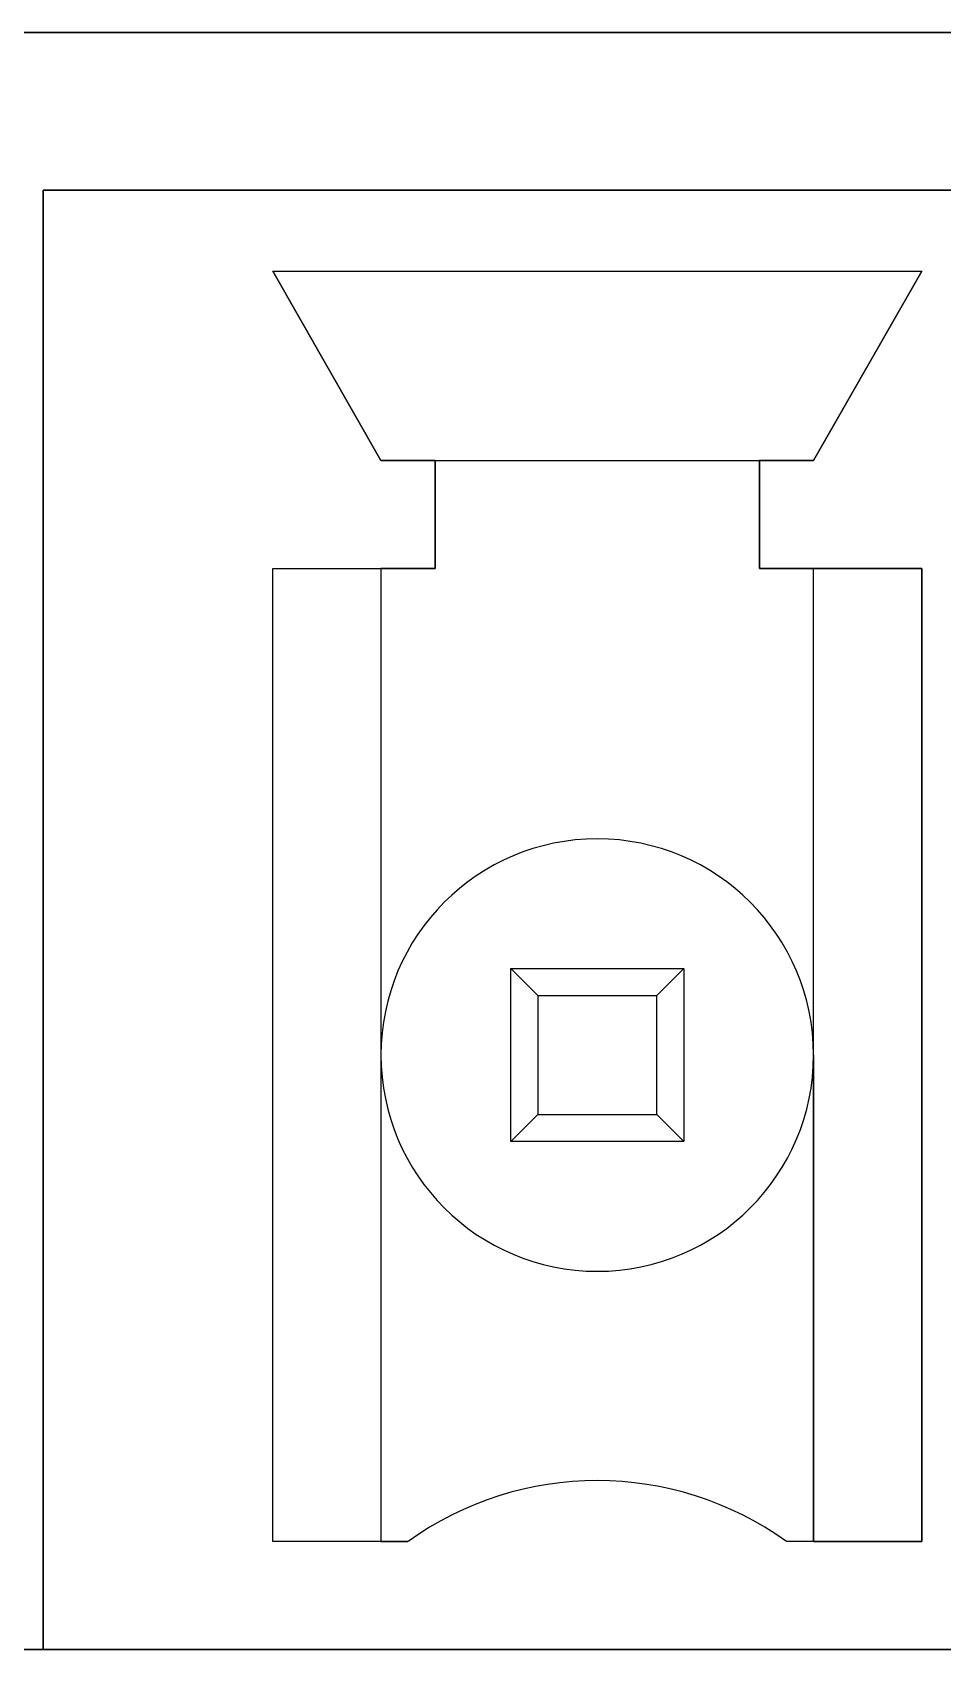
# Model space of a CAD drawing. Header units: millimetres. Extents: x -58 to 58, y -6 to 23.
# Drawn here: x 10.37 to 14.65, y 6.7 to 14.3 of the extents above; entities that cross this region are included whole.
import ezdxf

# ---------------------------------------------------------------- set-up
doc = ezdxf.new("R2010")
doc.units = ezdxf.units.MM
doc.header["$MEASUREMENT"] = 0
doc.layers.add('CL57_ASM', color=7, linetype='CONTINUOUS')

msp = doc.modelspace()

# ---------------------------------------------------------------- linework, layer by layer
at = {"layer": 'CL57_ASM'}
for p, q in [((42.2, 14.3, -1), (-43.8, 14.3, -1)), ((-43.8, 14.3), (42.2, 14.3)), ((-43.8, 14.3), (42.2, 14.3)), ((42.2, 14.3, -1), (-43.8, 14.3, -1)), ((42.2, 14.3, -1), (-43.8, 14.3, -1)), ((-43.8, 14.3), (42.2, 14.3)), ((-43.8, 14.3), (42.2, 14.3)), ((42.2, 14.3, -1), (-43.8, 14.3, -1)), ((42.2, 14.3, -1), (-43.8, 14.3, -1)), ((-43.8, 14.3), (42.2, 14.3)), ((-43.8, 14.3), (42.2, 14.3)), ((42.2, 14.3, -1), (-43.8, 14.3, -1)), ((42.2, 13.558), (10.421, 13.558)), ((10.421, 13.558), (10.421, 6.7)), ((10.421, 13.558, -9.144), (42.298, 13.558, -9.144)), ((10.421, 6.7, -9.144), (10.421, 13.558, -9.144)), ((10.421, 13.558, -9.144), (42.298, 13.558, -9.144)), ((10.421, 13.558), (10.421, 13.558, -9.144)), ((42.2, 13.558), (10.421, 13.558)), ((10.421, 6.7, -9.144), (10.421, 13.558, -9.144)), ((10.421, 13.558), (10.421, 13.558, -9.144)), ((10.421, 13.558), (10.421, 6.7)), ((42.2, 13.558), (10.421, 13.558)), ((10.421, 13.558), (10.421, 6.7)), ((10.421, 13.558, -9.144), (42.298, 13.558, -9.144)), ((10.421, 6.7, -9.144), (10.421, 13.558, -9.144)), ((10.421, 13.558, -9.144), (42.298, 13.558, -9.144)), ((10.421, 13.558), (10.421, 13.558, -9.144)), ((42.2, 13.558), (10.421, 13.558)), ((10.421, 6.7, -9.144), (10.421, 13.558, -9.144)), ((10.421, 13.558), (10.421, 13.558, -9.144)), ((10.421, 13.558), (10.421, 6.7)), ((42.2, 13.558), (10.421, 13.558)), ((10.421, 13.558), (10.421, 6.7)), ((10.421, 13.558, -9.144), (42.298, 13.558, -9.144)), ((10.421, 6.7, -9.144), (10.421, 13.558, -9.144)), ((10.421, 13.558, -9.144), (42.298, 13.558, -9.144)), ((10.421, 13.558), (10.421, 13.558, -9.144)), ((42.2, 13.558), (10.421, 13.558)), ((10.421, 6.7, -9.144), (10.421, 13.558, -9.144)), ((10.421, 13.558), (10.421, 13.558, -9.144)), ((10.421, 13.558), (10.421, 6.7)), ((11.5005, 13.177), (12.0085, 12.288)), ((11.5005, 13.177), (14.5485, 13.177)), ((11.5005, 13.177, -8.128), (14.5485, 13.177, -8.128)), ((11.5005, 13.177), (11.5005, 13.177, -8.128)), ((11.5005, 13.177), (14.5485, 13.177)), ((12.0085, 12.288, -8.128), (11.5005, 13.177, -8.128)), ((11.5005, 13.177, -8.128), (14.5485, 13.177, -8.128)), ((11.5005, 13.177), (11.5005, 13.177, -8.128)), ((11.5005, 13.177), (12.0085, 12.288)), ((12.0085, 12.288, -8.128), (11.5005, 13.177, -8.128)), ((11.5005, 13.177), (12.0085, 12.288)), ((11.5005, 13.177), (14.5485, 13.177)), ((11.5005, 13.177, -8.128), (14.5485, 13.177, -8.128)), ((11.5005, 13.177), (11.5005, 13.177, -8.128)), ((11.5005, 13.177), (14.5485, 13.177)), ((12.0085, 12.288, -8.128), (11.5005, 13.177, -8.128)), ((11.5005, 13.177, -8.128), (14.5485, 13.177, -8.128)), ((11.5005, 13.177), (11.5005, 13.177, -8.128)), ((11.5005, 13.177), (12.0085, 12.288)), ((12.0085, 12.288, -8.128), (11.5005, 13.177, -8.128)), ((11.5005, 13.177), (12.0085, 12.288)), ((11.5005, 13.177), (14.5485, 13.177)), ((11.5005, 13.177, -8.128), (14.5485, 13.177, -8.128)), ((11.5005, 13.177), (11.5005, 13.177, -8.128)), ((11.5005, 13.177), (14.5485, 13.177)), ((12.0085, 12.288, -8.128), (11.5005, 13.177, -8.128)), ((11.5005, 13.177, -8.128), (14.5485, 13.177, -8.128)), ((11.5005, 13.177), (11.5005, 13.177, -8.128)), ((11.5005, 13.177), (12.0085, 12.288)), ((12.0085, 12.288, -8.128), (11.5005, 13.177, -8.128)), ((14.0405, 12.288), (14.5485, 13.177)), ((14.5485, 13.177, -8.128), (14.0405, 12.288, -8.128)), ((14.5485, 13.177, -8.128), (14.0405, 12.288, -8.128)), ((14.0405, 12.288), (14.5485, 13.177)), ((14.0405, 12.288), (14.5485, 13.177)), ((14.5485, 13.177, -8.128), (14.0405, 12.288, -8.128)), ((14.5485, 13.177, -8.128), (14.0405, 12.288, -8.128)), ((14.0405, 12.288), (14.5485, 13.177)), ((14.0405, 12.288), (14.5485, 13.177)), ((14.5485, 13.177, -8.128), (14.0405, 12.288, -8.128)), ((14.5485, 13.177, -8.128), (14.0405, 12.288, -8.128)), ((14.0405, 12.288), (14.5485, 13.177)), ((14.5485, 13.177, -8.128), (14.5485, 13.177)), ((14.5485, 13.177, -8.128), (14.5485, 13.177)), ((14.5485, 13.177, -8.128), (14.5485, 13.177)), ((14.5485, 13.177, -8.128), (14.5485, 13.177)), ((14.5485, 13.177, -8.128), (14.5485, 13.177)), ((14.5485, 13.177, -8.128), (14.5485, 13.177)), ((12.2625, 12.288), (12.0085, 12.288)), ((12.0085, 12.288, -8.128), (14.0405, 12.288, -8.128)), ((12.0085, 12.288, -8.128), (14.0405, 12.288, -8.128)), ((12.0085, 12.288, -8.128), (12.0085, 12.288)), ((12.2625, 12.288), (12.0085, 12.288)), ((12.0085, 12.288, -8.128), (12.0085, 12.288)), ((12.2625, 12.288), (12.0085, 12.288)), ((12.0085, 12.288, -8.128), (14.0405, 12.288, -8.128)), ((12.0085, 12.288, -8.128), (14.0405, 12.288, -8.128)), ((12.0085, 12.288, -8.128), (12.0085, 12.288)), ((12.2625, 12.288), (12.0085, 12.288)), ((12.0085, 12.288, -8.128), (12.0085, 12.288)), ((12.2625, 12.288), (12.0085, 12.288)), ((12.0085, 12.288, -8.128), (14.0405, 12.288, -8.128)), ((12.0085, 12.288, -8.128), (14.0405, 12.288, -8.128)), ((12.0085, 12.288, -8.128), (12.0085, 12.288)), ((12.2625, 12.288), (12.0085, 12.288)), ((12.0085, 12.288, -8.128), (12.0085, 12.288)), ((12.2625, 11.78), (12.2625, 12.288)), ((12.2625, 12.288), (12.2625, 12.288, -6.985)), ((12.2625, 12.288, -6.985), (13.7865, 12.288, -6.985)), ((12.2625, 12.288, -6.985), (13.7865, 12.288, -6.985)), ((12.2625, 12.288, -6.985), (12.2625, 11.78, -6.985)), ((12.2625, 12.288, -6.985), (12.2625, 11.78, -6.985)), ((12.2625, 12.288), (12.2625, 12.288, -6.985)), ((12.2625, 11.78), (12.2625, 12.288)), ((12.2625, 11.78), (12.2625, 12.288)), ((12.2625, 12.288), (12.2625, 12.288, -6.985)), ((12.2625, 12.288, -6.985), (13.7865, 12.288, -6.985)), ((12.2625, 12.288, -6.985), (13.7865, 12.288, -6.985)), ((12.2625, 12.288, -6.985), (12.2625, 11.78, -6.985)), ((12.2625, 12.288, -6.985), (12.2625, 11.78, -6.985)), ((12.2625, 12.288), (12.2625, 12.288, -6.985)), ((12.2625, 11.78), (12.2625, 12.288)), ((12.2625, 11.78), (12.2625, 12.288)), ((12.2625, 12.288), (12.2625, 12.288, -6.985)), ((12.2625, 12.288, -6.985), (13.7865, 12.288, -6.985)), ((12.2625, 12.288, -6.985), (13.7865, 12.288, -6.985)), ((12.2625, 12.288, -6.985), (12.2625, 11.78, -6.985)), ((12.2625, 12.288, -6.985), (12.2625, 11.78, -6.985)), ((12.2625, 12.288), (12.2625, 12.288, -6.985)), ((12.2625, 11.78), (12.2625, 12.288)), ((14.0405, 12.288), (13.7865, 12.288)), ((13.7865, 12.288), (13.7865, 11.78)), ((13.7865, 12.288, -6.985), (13.7865, 12.288)), ((14.0405, 12.288), (13.7865, 12.288)), ((13.7865, 11.78, -6.985), (13.7865, 12.288, -6.985)), ((13.7865, 11.78, -6.985), (13.7865, 12.288, -6.985)), ((13.7865, 12.288, -6.985), (13.7865, 12.288)), ((13.7865, 12.288), (13.7865, 11.78)), ((14.0405, 12.288), (13.7865, 12.288)), ((13.7865, 12.288), (13.7865, 11.78)), ((13.7865, 12.288, -6.985), (13.7865, 12.288)), ((14.0405, 12.288), (13.7865, 12.288)), ((13.7865, 11.78, -6.985), (13.7865, 12.288, -6.985)), ((13.7865, 11.78, -6.985), (13.7865, 12.288, -6.985)), ((13.7865, 12.288, -6.985), (13.7865, 12.288)), ((13.7865, 12.288), (13.7865, 11.78)), ((14.0405, 12.288), (13.7865, 12.288)), ((13.7865, 12.288), (13.7865, 11.78)), ((13.7865, 12.288, -6.985), (13.7865, 12.288)), ((14.0405, 12.288), (13.7865, 12.288)), ((13.7865, 11.78, -6.985), (13.7865, 12.288, -6.985)), ((13.7865, 11.78, -6.985), (13.7865, 12.288, -6.985)), ((13.7865, 12.288, -6.985), (13.7865, 12.288)), ((13.7865, 12.288), (13.7865, 11.78)), ((14.0405, 12.288, -8.128), (14.0405, 12.288)), ((14.0405, 12.288, -8.128), (14.0405, 12.288)), ((14.0405, 12.288, -8.128), (14.0405, 12.288)), ((14.0405, 12.288, -8.128), (14.0405, 12.288)), ((14.0405, 12.288, -8.128), (14.0405, 12.288)), ((14.0405, 12.288, -8.128), (14.0405, 12.288)), ((11.5005, 7.208), (11.5005, 11.78)), ((11.5005, 11.78), (12.2625, 11.78)), ((11.5005, 7.208, -8.128), (11.5005, 11.78, -8.128)), ((11.5005, 11.78, -8.128), (11.5005, 11.78)), ((11.5005, 7.208), (11.5005, 11.78)), ((11.5005, 11.78), (12.2625, 11.78)), ((11.5005, 11.78, -8.128), (12.0085, 11.78, -8.128)), ((11.5005, 11.78, -8.128), (11.5005, 11.78)), ((11.5005, 7.208, -8.128), (11.5005, 11.78, -8.128)), ((11.5005, 11.78, -8.128), (12.0085, 11.78, -8.128)), ((11.5005, 7.208), (11.5005, 11.78)), ((11.5005, 11.78), (12.2625, 11.78)), ((11.5005, 7.208, -8.128), (11.5005, 11.78, -8.128)), ((11.5005, 11.78, -8.128), (11.5005, 11.78)), ((11.5005, 7.208), (11.5005, 11.78)), ((11.5005, 11.78), (12.2625, 11.78)), ((11.5005, 11.78, -8.128), (12.0085, 11.78, -8.128)), ((11.5005, 11.78, -8.128), (11.5005, 11.78)), ((11.5005, 7.208, -8.128), (11.5005, 11.78, -8.128)), ((11.5005, 11.78, -8.128), (12.0085, 11.78, -8.128)), ((11.5005, 7.208), (11.5005, 11.78)), ((11.5005, 11.78), (12.2625, 11.78)), ((11.5005, 7.208, -8.128), (11.5005, 11.78, -8.128)), ((11.5005, 11.78, -8.128), (11.5005, 11.78)), ((11.5005, 7.208), (11.5005, 11.78)), ((11.5005, 11.78), (12.2625, 11.78)), ((11.5005, 11.78, -8.128), (12.0085, 11.78, -8.128)), ((11.5005, 11.78, -8.128), (11.5005, 11.78)), ((11.5005, 7.208, -8.128), (11.5005, 11.78, -8.128)), ((11.5005, 11.78, -8.128), (12.0085, 11.78, -8.128)), ((12.2625, 11.78, -6.985), (12.0085, 11.78, -6.985)), ((12.0085, 11.78, -6.985), (12.0085, 9.494, -6.985)), ((12.2625, 11.78, -6.985), (12.0085, 11.78, -6.985)), ((12.0085, 11.78, -8.128), (12.0085, 11.78, -6.985)), ((12.0085, 11.78, -8.128), (12.0085, 11.78, -6.985)), ((12.0085, 11.78, -6.985), (12.0085, 9.494, -6.985)), ((12.0085, 11.78, -8.128), (12.0085, 7.208, -8.128)), ((12.0085, 11.78, -8.128), (12.0085, 7.208, -8.128)), ((12.2625, 11.78, -6.985), (12.0085, 11.78, -6.985)), ((12.0085, 11.78, -6.985), (12.0085, 9.494, -6.985)), ((12.2625, 11.78, -6.985), (12.0085, 11.78, -6.985)), ((12.0085, 11.78, -8.128), (12.0085, 11.78, -6.985)), ((12.0085, 11.78, -8.128), (12.0085, 11.78, -6.985)), ((12.0085, 11.78, -6.985), (12.0085, 9.494, -6.985)), ((12.0085, 11.78, -8.128), (12.0085, 7.208, -8.128)), ((12.0085, 11.78, -8.128), (12.0085, 7.208, -8.128)), ((12.2625, 11.78, -6.985), (12.0085, 11.78, -6.985)), ((12.0085, 11.78, -6.985), (12.0085, 9.494, -6.985)), ((12.2625, 11.78, -6.985), (12.0085, 11.78, -6.985)), ((12.0085, 11.78, -8.128), (12.0085, 11.78, -6.985)), ((12.0085, 11.78, -8.128), (12.0085, 11.78, -6.985)), ((12.0085, 11.78, -6.985), (12.0085, 9.494, -6.985)), ((12.0085, 11.78, -8.128), (12.0085, 7.208, -8.128)), ((12.0085, 11.78, -8.128), (12.0085, 7.208, -8.128)), ((12.2625, 11.78, -6.985), (12.2625, 11.78)), ((12.2625, 11.78, -6.985), (12.2625, 11.78)), ((12.2625, 11.78, -6.985), (12.2625, 11.78)), ((12.2625, 11.78, -6.985), (12.2625, 11.78)), ((12.2625, 11.78, -6.985), (12.2625, 11.78)), ((12.2625, 11.78, -6.985), (12.2625, 11.78)), ((13.7865, 11.78), (14.5485, 11.78)), ((14.0405, 11.78, -6.985), (13.7865, 11.78, -6.985)), ((13.7865, 11.78), (13.7865, 11.78, -6.985)), ((13.7865, 11.78), (14.5485, 11.78)), ((14.0405, 11.78, -6.985), (13.7865, 11.78, -6.985)), ((13.7865, 11.78), (13.7865, 11.78, -6.985)), ((13.7865, 11.78), (14.5485, 11.78)), ((14.0405, 11.78, -6.985), (13.7865, 11.78, -6.985)), ((13.7865, 11.78), (13.7865, 11.78, -6.985)), ((13.7865, 11.78), (14.5485, 11.78)), ((14.0405, 11.78, -6.985), (13.7865, 11.78, -6.985)), ((13.7865, 11.78), (13.7865, 11.78, -6.985)), ((13.7865, 11.78), (14.5485, 11.78)), ((14.0405, 11.78, -6.985), (13.7865, 11.78, -6.985)), ((13.7865, 11.78), (13.7865, 11.78, -6.985)), ((13.7865, 11.78), (14.5485, 11.78)), ((14.0405, 11.78, -6.985), (13.7865, 11.78, -6.985)), ((13.7865, 11.78), (13.7865, 11.78, -6.985)), ((14.0405, 9.494, -6.985), (14.0405, 11.78, -6.985)), ((14.0405, 11.78, -8.128), (14.0405, 11.78, -6.985)), ((14.0405, 9.494, -6.985), (14.0405, 11.78, -6.985)), ((14.0405, 7.208, -8.128), (14.0405, 11.78, -8.128)), ((14.5485, 11.78, -8.128), (14.0405, 11.78, -8.128)), ((14.0405, 7.208, -8.128), (14.0405, 11.78, -8.128)), ((14.5485, 11.78, -8.128), (14.0405, 11.78, -8.128)), ((14.0405, 11.78, -8.128), (14.0405, 11.78, -6.985)), ((14.0405, 9.494, -6.985), (14.0405, 11.78, -6.985)), ((14.0405, 11.78, -8.128), (14.0405, 11.78, -6.985)), ((14.0405, 9.494, -6.985), (14.0405, 11.78, -6.985)), ((14.0405, 7.208, -8.128), (14.0405, 11.78, -8.128)), ((14.5485, 11.78, -8.128), (14.0405, 11.78, -8.128)), ((14.0405, 7.208, -8.128), (14.0405, 11.78, -8.128)), ((14.5485, 11.78, -8.128), (14.0405, 11.78, -8.128)), ((14.0405, 11.78, -8.128), (14.0405, 11.78, -6.985)), ((14.0405, 9.494, -6.985), (14.0405, 11.78, -6.985)), ((14.0405, 11.78, -8.128), (14.0405, 11.78, -6.985)), ((14.0405, 9.494, -6.985), (14.0405, 11.78, -6.985)), ((14.0405, 7.208, -8.128), (14.0405, 11.78, -8.128)), ((14.5485, 11.78, -8.128), (14.0405, 11.78, -8.128)), ((14.0405, 7.208, -8.128), (14.0405, 11.78, -8.128)), ((14.5485, 11.78, -8.128), (14.0405, 11.78, -8.128)), ((14.0405, 11.78, -8.128), (14.0405, 11.78, -6.985)), ((14.5485, 11.78), (14.5485, 7.208)), ((14.5485, 7.208, -8.128), (14.5485, 11.78, -8.128)), ((14.5485, 11.78, -8.128), (14.5485, 11.78)), ((14.5485, 11.78, -8.128), (14.5485, 11.78)), ((14.5485, 11.78), (14.5485, 7.208)), ((14.5485, 7.208, -8.128), (14.5485, 11.78, -8.128)), ((14.5485, 11.78), (14.5485, 7.208)), ((14.5485, 7.208, -8.128), (14.5485, 11.78, -8.128)), ((14.5485, 11.78, -8.128), (14.5485, 11.78)), ((14.5485, 11.78, -8.128), (14.5485, 11.78)), ((14.5485, 11.78), (14.5485, 7.208)), ((14.5485, 7.208, -8.128), (14.5485, 11.78, -8.128)), ((14.5485, 11.78), (14.5485, 7.208)), ((14.5485, 7.208, -8.128), (14.5485, 11.78, -8.128)), ((14.5485, 11.78, -8.128), (14.5485, 11.78)), ((14.5485, 11.78, -8.128), (14.5485, 11.78)), ((14.5485, 11.78), (14.5485, 7.208)), ((14.5485, 7.208, -8.128), (14.5485, 11.78, -8.128)), ((12.6181, 9.0876, -5.969), (12.6181, 9.9004, -5.969)), ((12.6181, 9.9004, -5.969), (13.4309, 9.9004, -5.969)), ((12.6181, 9.0876, -5.969), (12.6181, 9.9004, -5.969)), ((12.6181, 9.9004, -2.032), (12.6181, 9.9004, -5.969)), ((12.6181, 9.0876, -2.032), (12.6181, 9.9004, -2.032)), ((12.6181, 9.9004, -2.032), (12.6181, 9.9004, -5.969)), ((12.6181, 9.9004, -2.032), (13.4309, 9.9004, -2.032)), ((12.6181, 9.9004, -5.969), (13.4309, 9.9004, -5.969)), ((12.6181, 9.9004, -2.032), (13.4309, 9.9004, -2.032)), ((12.6181, 9.9004, -2.032), (12.7451, 9.7734, -1.27)), ((12.6181, 9.0876, -2.032), (12.6181, 9.9004, -2.032)), ((12.6181, 9.9004, -2.032), (12.7451, 9.7734, -1.27)), ((12.6181, 9.0876, -5.969), (12.6181, 9.9004, -5.969)), ((12.6181, 9.9004, -5.969), (13.4309, 9.9004, -5.969)), ((12.6181, 9.0876, -5.969), (12.6181, 9.9004, -5.969)), ((12.6181, 9.9004, -2.032), (12.6181, 9.9004, -5.969)), ((12.6181, 9.0876, -2.032), (12.6181, 9.9004, -2.032)), ((12.6181, 9.9004, -2.032), (12.6181, 9.9004, -5.969)), ((12.6181, 9.9004, -2.032), (13.4309, 9.9004, -2.032)), ((12.6181, 9.9004, -5.969), (13.4309, 9.9004, -5.969)), ((12.6181, 9.9004, -2.032), (13.4309, 9.9004, -2.032)), ((12.6181, 9.9004, -2.032), (12.7451, 9.7734, -1.27)), ((12.6181, 9.0876, -2.032), (12.6181, 9.9004, -2.032)), ((12.6181, 9.9004, -2.032), (12.7451, 9.7734, -1.27)), ((12.6181, 9.0876, -5.969), (12.6181, 9.9004, -5.969)), ((12.6181, 9.9004, -5.969), (13.4309, 9.9004, -5.969)), ((12.6181, 9.0876, -5.969), (12.6181, 9.9004, -5.969)), ((12.6181, 9.9004, -2.032), (12.6181, 9.9004, -5.969)), ((12.6181, 9.0876, -2.032), (12.6181, 9.9004, -2.032)), ((12.6181, 9.9004, -2.032), (12.6181, 9.9004, -5.969)), ((12.6181, 9.9004, -2.032), (13.4309, 9.9004, -2.032)), ((12.6181, 9.9004, -5.969), (13.4309, 9.9004, -5.969)), ((12.6181, 9.9004, -2.032), (13.4309, 9.9004, -2.032)), ((12.6181, 9.9004, -2.032), (12.7451, 9.7734, -1.27)), ((12.6181, 9.0876, -2.032), (12.6181, 9.9004, -2.032)), ((12.6181, 9.9004, -2.032), (12.7451, 9.7734, -1.27)), ((13.3039, 9.7734, -1.27), (13.4309, 9.9004, -2.032)), ((13.3039, 9.7734, -1.27), (13.4309, 9.9004, -2.032)), ((13.3039, 9.7734, -1.27), (13.4309, 9.9004, -2.032)), ((13.3039, 9.7734, -1.27), (13.4309, 9.9004, -2.032)), ((13.3039, 9.7734, -1.27), (13.4309, 9.9004, -2.032)), ((13.3039, 9.7734, -1.27), (13.4309, 9.9004, -2.032)), ((13.4309, 9.9004, -5.969), (13.4309, 9.0876, -5.969)), ((13.4309, 9.9004, -5.969), (13.4309, 9.9004, -2.032)), ((13.4309, 9.9004, -2.032), (13.4309, 9.0876, -2.032)), ((13.4309, 9.9004, -5.969), (13.4309, 9.0876, -5.969)), ((13.4309, 9.9004, -5.969), (13.4309, 9.9004, -2.032)), ((13.4309, 9.9004, -2.032), (13.4309, 9.0876, -2.032)), ((13.4309, 9.9004, -5.969), (13.4309, 9.0876, -5.969)), ((13.4309, 9.9004, -5.969), (13.4309, 9.9004, -2.032)), ((13.4309, 9.9004, -2.032), (13.4309, 9.0876, -2.032)), ((13.4309, 9.9004, -5.969), (13.4309, 9.0876, -5.969)), ((13.4309, 9.9004, -5.969), (13.4309, 9.9004, -2.032)), ((13.4309, 9.9004, -2.032), (13.4309, 9.0876, -2.032)), ((13.4309, 9.9004, -5.969), (13.4309, 9.0876, -5.969)), ((13.4309, 9.9004, -5.969), (13.4309, 9.9004, -2.032)), ((13.4309, 9.9004, -2.032), (13.4309, 9.0876, -2.032)), ((13.4309, 9.9004, -5.969), (13.4309, 9.0876, -5.969)), ((13.4309, 9.9004, -5.969), (13.4309, 9.9004, -2.032)), ((13.4309, 9.9004, -2.032), (13.4309, 9.0876, -2.032)), ((12.7451, 9.7734, -1.27), (13.3039, 9.7734, -1.27)), ((12.7451, 9.7734, -1.27), (12.7451, 9.2146, -1.27)), ((12.7451, 9.7734, -1.27), (13.3039, 9.7734, -1.27)), ((12.7451, 9.7734, -1.27), (12.7451, 9.2146, -1.27)), ((12.7451, 9.7734, -1.27), (13.3039, 9.7734, -1.27)), ((12.7451, 9.7734, -1.27), (12.7451, 9.2146, -1.27)), ((12.7451, 9.7734, -1.27), (13.3039, 9.7734, -1.27)), ((12.7451, 9.7734, -1.27), (12.7451, 9.2146, -1.27)), ((12.7451, 9.7734, -1.27), (13.3039, 9.7734, -1.27)), ((12.7451, 9.7734, -1.27), (12.7451, 9.2146, -1.27)), ((12.7451, 9.7734, -1.27), (13.3039, 9.7734, -1.27)), ((12.7451, 9.7734, -1.27), (12.7451, 9.2146, -1.27)), ((13.3039, 9.2146, -1.27), (13.3039, 9.7734, -1.27)), ((13.3039, 9.2146, -1.27), (13.3039, 9.7734, -1.27)), ((13.3039, 9.2146, -1.27), (13.3039, 9.7734, -1.27)), ((13.3039, 9.2146, -1.27), (13.3039, 9.7734, -1.27)), ((13.3039, 9.2146, -1.27), (13.3039, 9.7734, -1.27)), ((13.3039, 9.2146, -1.27), (13.3039, 9.7734, -1.27)), ((12.0085, 9.494, -6.985), (12.0085, 7.208, -6.985)), ((12.0085, 9.494, -6.985), (12.0085, 7.208, -6.985)), ((12.0085, 9.494, -5.969), (12.0085, 9.494, -6.985)), ((12.0085, 9.494, -5.969), (12.0085, 9.494, -6.985)), ((12.0085, 9.494, -6.985), (12.0085, 7.208, -6.985)), ((12.0085, 9.494, -6.985), (12.0085, 7.208, -6.985)), ((12.0085, 9.494, -5.969), (12.0085, 9.494, -6.985)), ((12.0085, 9.494, -5.969), (12.0085, 9.494, -6.985)), ((12.0085, 9.494, -6.985), (12.0085, 7.208, -6.985)), ((12.0085, 9.494, -6.985), (12.0085, 7.208, -6.985)), ((12.0085, 9.494, -5.969), (12.0085, 9.494, -6.985)), ((12.0085, 9.494, -5.969), (12.0085, 9.494, -6.985)), ((14.0405, 9.494, -6.985), (14.0405, 7.208, -6.985)), ((14.0405, 9.494, -6.985), (14.0405, 7.208, -6.985)), ((14.0405, 9.494, -6.985), (14.0405, 9.494, -5.969)), ((14.0405, 9.494, -6.985), (14.0405, 9.494, -5.969)), ((14.0405, 9.494, -6.985), (14.0405, 7.208, -6.985)), ((14.0405, 9.494, -6.985), (14.0405, 7.208, -6.985)), ((14.0405, 9.494, -6.985), (14.0405, 9.494, -5.969)), ((14.0405, 9.494, -6.985), (14.0405, 9.494, -5.969)), ((14.0405, 9.494, -6.985), (14.0405, 7.208, -6.985)), ((14.0405, 9.494, -6.985), (14.0405, 7.208, -6.985)), ((14.0405, 9.494, -6.985), (14.0405, 9.494, -5.969)), ((14.0405, 9.494, -6.985), (14.0405, 9.494, -5.969)), ((12.7451, 9.2146, -1.27), (12.6181, 9.0876, -2.032)), ((12.7451, 9.2146, -1.27), (12.6181, 9.0876, -2.032)), ((12.7451, 9.2146, -1.27), (12.6181, 9.0876, -2.032)), ((12.7451, 9.2146, -1.27), (12.6181, 9.0876, -2.032)), ((12.7451, 9.2146, -1.27), (12.6181, 9.0876, -2.032)), ((12.7451, 9.2146, -1.27), (12.6181, 9.0876, -2.032)), ((12.7451, 9.2146, -1.27), (13.3039, 9.2146, -1.27)), ((12.7451, 9.2146, -1.27), (13.3039, 9.2146, -1.27)), ((12.7451, 9.2146, -1.27), (13.3039, 9.2146, -1.27)), ((12.7451, 9.2146, -1.27), (13.3039, 9.2146, -1.27)), ((12.7451, 9.2146, -1.27), (13.3039, 9.2146, -1.27)), ((12.7451, 9.2146, -1.27), (13.3039, 9.2146, -1.27)), ((13.3039, 9.2146, -1.27), (13.4309, 9.0876, -2.032)), ((13.3039, 9.2146, -1.27), (13.4309, 9.0876, -2.032)), ((13.3039, 9.2146, -1.27), (13.4309, 9.0876, -2.032)), ((13.3039, 9.2146, -1.27), (13.4309, 9.0876, -2.032)), ((13.3039, 9.2146, -1.27), (13.4309, 9.0876, -2.032)), ((13.3039, 9.2146, -1.27), (13.4309, 9.0876, -2.032)), ((13.4309, 9.0876, -5.969), (12.6181, 9.0876, -5.969)), ((13.4309, 9.0876, -5.969), (12.6181, 9.0876, -5.969)), ((12.6181, 9.0876, -2.032), (12.6181, 9.0876, -5.969)), ((13.4309, 9.0876, -2.032), (12.6181, 9.0876, -2.032)), ((12.6181, 9.0876, -2.032), (12.6181, 9.0876, -5.969)), ((13.4309, 9.0876, -2.032), (12.6181, 9.0876, -2.032)), ((13.4309, 9.0876, -5.969), (12.6181, 9.0876, -5.969)), ((13.4309, 9.0876, -5.969), (12.6181, 9.0876, -5.969)), ((12.6181, 9.0876, -2.032), (12.6181, 9.0876, -5.969)), ((13.4309, 9.0876, -2.032), (12.6181, 9.0876, -2.032)), ((12.6181, 9.0876, -2.032), (12.6181, 9.0876, -5.969)), ((13.4309, 9.0876, -2.032), (12.6181, 9.0876, -2.032)), ((13.4309, 9.0876, -5.969), (12.6181, 9.0876, -5.969)), ((13.4309, 9.0876, -5.969), (12.6181, 9.0876, -5.969)), ((12.6181, 9.0876, -2.032), (12.6181, 9.0876, -5.969)), ((13.4309, 9.0876, -2.032), (12.6181, 9.0876, -2.032)), ((12.6181, 9.0876, -2.032), (12.6181, 9.0876, -5.969)), ((13.4309, 9.0876, -2.032), (12.6181, 9.0876, -2.032)), ((13.4309, 9.0876, -2.032), (13.4309, 9.0876, -5.969)), ((13.4309, 9.0876, -2.032), (13.4309, 9.0876, -5.969)), ((13.4309, 9.0876, -2.032), (13.4309, 9.0876, -5.969)), ((13.4309, 9.0876, -2.032), (13.4309, 9.0876, -5.969)), ((13.4309, 9.0876, -2.032), (13.4309, 9.0876, -5.969)), ((13.4309, 9.0876, -2.032), (13.4309, 9.0876, -5.969)), ((12.1355, 7.208), (11.5005, 7.208)), ((12.0085, 7.208, -8.128), (11.5005, 7.208, -8.128)), ((11.5005, 7.208, -8.128), (11.5005, 7.208)), ((12.1355, 7.208), (11.5005, 7.208)), ((11.5005, 7.208, -8.128), (11.5005, 7.208)), ((12.0085, 7.208, -8.128), (11.5005, 7.208, -8.128)), ((12.1355, 7.208), (11.5005, 7.208)), ((12.0085, 7.208, -8.128), (11.5005, 7.208, -8.128)), ((11.5005, 7.208, -8.128), (11.5005, 7.208)), ((12.1355, 7.208), (11.5005, 7.208)), ((11.5005, 7.208, -8.128), (11.5005, 7.208)), ((12.0085, 7.208, -8.128), (11.5005, 7.208, -8.128)), ((12.1355, 7.208), (11.5005, 7.208)), ((12.0085, 7.208, -8.128), (11.5005, 7.208, -8.128)), ((11.5005, 7.208, -8.128), (11.5005, 7.208)), ((12.1355, 7.208), (11.5005, 7.208)), ((11.5005, 7.208, -8.128), (11.5005, 7.208)), ((12.0085, 7.208, -8.128), (11.5005, 7.208, -8.128)), ((12.0085, 7.208, -6.985), (12.1355, 7.208, -6.985)), ((12.0085, 7.208, -6.985), (12.1355, 7.208, -6.985)), ((12.0085, 7.208, -6.985), (12.0085, 7.208, -8.128)), ((12.0085, 7.208, -6.985), (12.0085, 7.208, -8.128)), ((12.0085, 7.208, -6.985), (12.1355, 7.208, -6.985)), ((12.0085, 7.208, -6.985), (12.1355, 7.208, -6.985)), ((12.0085, 7.208, -6.985), (12.0085, 7.208, -8.128)), ((12.0085, 7.208, -6.985), (12.0085, 7.208, -8.128)), ((12.0085, 7.208, -6.985), (12.1355, 7.208, -6.985)), ((12.0085, 7.208, -6.985), (12.1355, 7.208, -6.985)), ((12.0085, 7.208, -6.985), (12.0085, 7.208, -8.128)), ((12.0085, 7.208, -6.985), (12.0085, 7.208, -8.128)), ((12.1355, 7.208, -6.985), (12.1355, 7.208)), ((12.1355, 7.208, -6.985), (12.1355, 7.208)), ((12.1355, 7.208, -6.985), (12.1355, 7.208)), ((12.1355, 7.208, -6.985), (12.1355, 7.208)), ((12.1355, 7.208, -6.985), (12.1355, 7.208)), ((12.1355, 7.208, -6.985), (12.1355, 7.208)), ((14.5485, 7.208), (13.9135, 7.208)), ((14.0405, 7.208, -6.985), (13.9135, 7.208, -6.985)), ((13.9135, 7.208, -6.985), (13.9135, 7.208)), ((14.5485, 7.208), (13.9135, 7.208)), ((13.9135, 7.208, -6.985), (13.9135, 7.208)), ((14.0405, 7.208, -6.985), (13.9135, 7.208, -6.985)), ((14.5485, 7.208), (13.9135, 7.208)), ((14.0405, 7.208, -6.985), (13.9135, 7.208, -6.985)), ((13.9135, 7.208, -6.985), (13.9135, 7.208)), ((14.5485, 7.208), (13.9135, 7.208)), ((13.9135, 7.208, -6.985), (13.9135, 7.208)), ((14.0405, 7.208, -6.985), (13.9135, 7.208, -6.985)), ((14.5485, 7.208), (13.9135, 7.208)), ((14.0405, 7.208, -6.985), (13.9135, 7.208, -6.985)), ((13.9135, 7.208, -6.985), (13.9135, 7.208)), ((14.5485, 7.208), (13.9135, 7.208)), ((13.9135, 7.208, -6.985), (13.9135, 7.208)), ((14.0405, 7.208, -6.985), (13.9135, 7.208, -6.985)), ((14.0405, 7.208, -6.985), (14.0405, 7.208, -8.128)), ((14.0405, 7.208, -8.128), (14.5485, 7.208, -8.128)), ((14.0405, 7.208, -8.128), (14.5485, 7.208, -8.128)), ((14.0405, 7.208, -6.985), (14.0405, 7.208, -8.128)), ((14.0405, 7.208, -6.985), (14.0405, 7.208, -8.128)), ((14.0405, 7.208, -8.128), (14.5485, 7.208, -8.128)), ((14.0405, 7.208, -8.128), (14.5485, 7.208, -8.128)), ((14.0405, 7.208, -6.985), (14.0405, 7.208, -8.128)), ((14.0405, 7.208, -6.985), (14.0405, 7.208, -8.128)), ((14.0405, 7.208, -8.128), (14.5485, 7.208, -8.128)), ((14.0405, 7.208, -8.128), (14.5485, 7.208, -8.128)), ((14.0405, 7.208, -6.985), (14.0405, 7.208, -8.128)), ((14.5485, 7.208, -8.128), (14.5485, 7.208)), ((14.5485, 7.208, -8.128), (14.5485, 7.208)), ((14.5485, 7.208, -8.128), (14.5485, 7.208)), ((14.5485, 7.208, -8.128), (14.5485, 7.208)), ((14.5485, 7.208, -8.128), (14.5485, 7.208)), ((14.5485, 7.208, -8.128), (14.5485, 7.208)), ((47.5, 6.7, -64.7), (-47.5, 6.7, -64.7)), ((47.5, 6.7, -64.7), (-47.5, 6.7, -64.7)), ((47.5, 6.7, -64.7), (-47.5, 6.7, -64.7)), ((47.5, 6.7, -64.7), (-47.5, 6.7, -64.7)), ((47.5, 6.7, -64.7), (-47.5, 6.7, -64.7)), ((47.5, 6.7, -64.7), (-47.5, 6.7, -64.7)), ((10.321, 6.7, -2), (10.421, 6.7, -2)), ((10.321, 6.7, -2), (10.421, 6.7, -2)), ((10.321, 6.7, -2), (10.421, 6.7, -2)), ((10.321, 6.7, -2), (10.421, 6.7, -2)), ((10.321, 6.7, -2), (10.421, 6.7, -2)), ((10.321, 6.7, -2), (10.421, 6.7, -2)), ((10.421, 6.7), (42.2, 6.7)), ((42.298, 6.7, -2), (10.421, 6.7, -2)), ((10.421, 6.7, -2), (10.421, 6.7, -9.144)), ((10.421, 6.7, -9.144), (42.298, 6.7, -9.144)), ((10.421, 6.7, -9.144), (42.298, 6.7, -9.144)), ((42.298, 6.7, -2), (10.421, 6.7, -2)), ((10.421, 6.7), (10.421, 6.7, -2)), ((10.421, 6.7), (42.2, 6.7)), ((10.421, 6.7, -2), (10.421, 6.7, -9.144)), ((10.421, 6.7), (10.421, 6.7, -2)), ((10.421, 6.7), (42.2, 6.7)), ((42.298, 6.7, -2), (10.421, 6.7, -2)), ((10.421, 6.7, -2), (10.421, 6.7, -9.144)), ((10.421, 6.7, -9.144), (42.298, 6.7, -9.144)), ((10.421, 6.7, -9.144), (42.298, 6.7, -9.144)), ((42.298, 6.7, -2), (10.421, 6.7, -2)), ((10.421, 6.7), (10.421, 6.7, -2)), ((10.421, 6.7), (42.2, 6.7)), ((10.421, 6.7, -2), (10.421, 6.7, -9.144)), ((10.421, 6.7), (10.421, 6.7, -2)), ((10.421, 6.7), (42.2, 6.7)), ((42.298, 6.7, -2), (10.421, 6.7, -2)), ((10.421, 6.7, -2), (10.421, 6.7, -9.144)), ((10.421, 6.7, -9.144), (42.298, 6.7, -9.144)), ((10.421, 6.7, -9.144), (42.298, 6.7, -9.144)), ((42.298, 6.7, -2), (10.421, 6.7, -2)), ((10.421, 6.7), (10.421, 6.7, -2)), ((10.421, 6.7), (42.2, 6.7)), ((10.421, 6.7, -2), (10.421, 6.7, -9.144)), ((10.421, 6.7), (10.421, 6.7, -2))]:
    msp.add_line(p, q, dxfattribs=at)
for centre, radius, start, end in [((13.0245, 9.494, -6.985), 1.016, 0, 180), ((13.0245, 9.494, -6.985), 1.016, 0, 180), ((13.0245, 9.494, -5.969), 1.016, 0, 180), ((13.0245, 9.494, -5.969), 1.016, 0, 180), ((13.0245, 9.494, -6.985), 1.016, 0, 180), ((13.0245, 9.494, -6.985), 1.016, 0, 180), ((13.0245, 9.494, -5.969), 1.016, 0, 180), ((13.0245, 9.494, -5.969), 1.016, 0, 180), ((13.0245, 9.494, -6.985), 1.016, 0, 180), ((13.0245, 9.494, -6.985), 1.016, 0, 180), ((13.0245, 9.494, -5.969), 1.016, 0, 180), ((13.0245, 9.494, -5.969), 1.016, 0, 180), ((13.0245, 9.494, -6.985), 1.016, 180, 0), ((13.0245, 9.494, -5.969), 1.016, 180, 0), ((13.0245, 9.494, -6.985), 1.016, 180, 0), ((13.0245, 9.494, -5.969), 1.016, 180, 0), ((13.0245, 9.494, -6.985), 1.016, 180, 0), ((13.0245, 9.494, -5.969), 1.016, 180, 0), ((13.0245, 9.494, -6.985), 1.016, 180, 0), ((13.0245, 9.494, -5.969), 1.016, 180, 0), ((13.0245, 9.494, -6.985), 1.016, 180, 0), ((13.0245, 9.494, -5.969), 1.016, 180, 0), ((13.0245, 9.494, -6.985), 1.016, 180, 0), ((13.0245, 9.494, -5.969), 1.016, 180, 0), ((13.0245, 5.97016), 1.524, 54.3147, 125.685), ((13.0245, 5.97016, -6.985), 1.524, 54.3147, 125.685), ((13.0245, 5.97016), 1.524, 54.3147, 125.685), ((13.0245, 5.97016, -6.985), 1.524, 54.3147, 125.685), ((13.0245, 5.97016), 1.524, 54.3147, 125.685), ((13.0245, 5.97016, -6.985), 1.524, 54.3147, 125.685), ((13.0245, 5.97016), 1.524, 54.3147, 125.685), ((13.0245, 5.97016, -6.985), 1.524, 54.3147, 125.685), ((13.0245, 5.97016), 1.524, 54.3147, 125.685), ((13.0245, 5.97016, -6.985), 1.524, 54.3147, 125.685), ((13.0245, 5.97016), 1.524, 54.3147, 125.685), ((13.0245, 5.97016, -6.985), 1.524, 54.3147, 125.685)]:
    msp.add_arc(centre, radius, start, end, dxfattribs=at)

doc.saveas('drawing.dxf')
